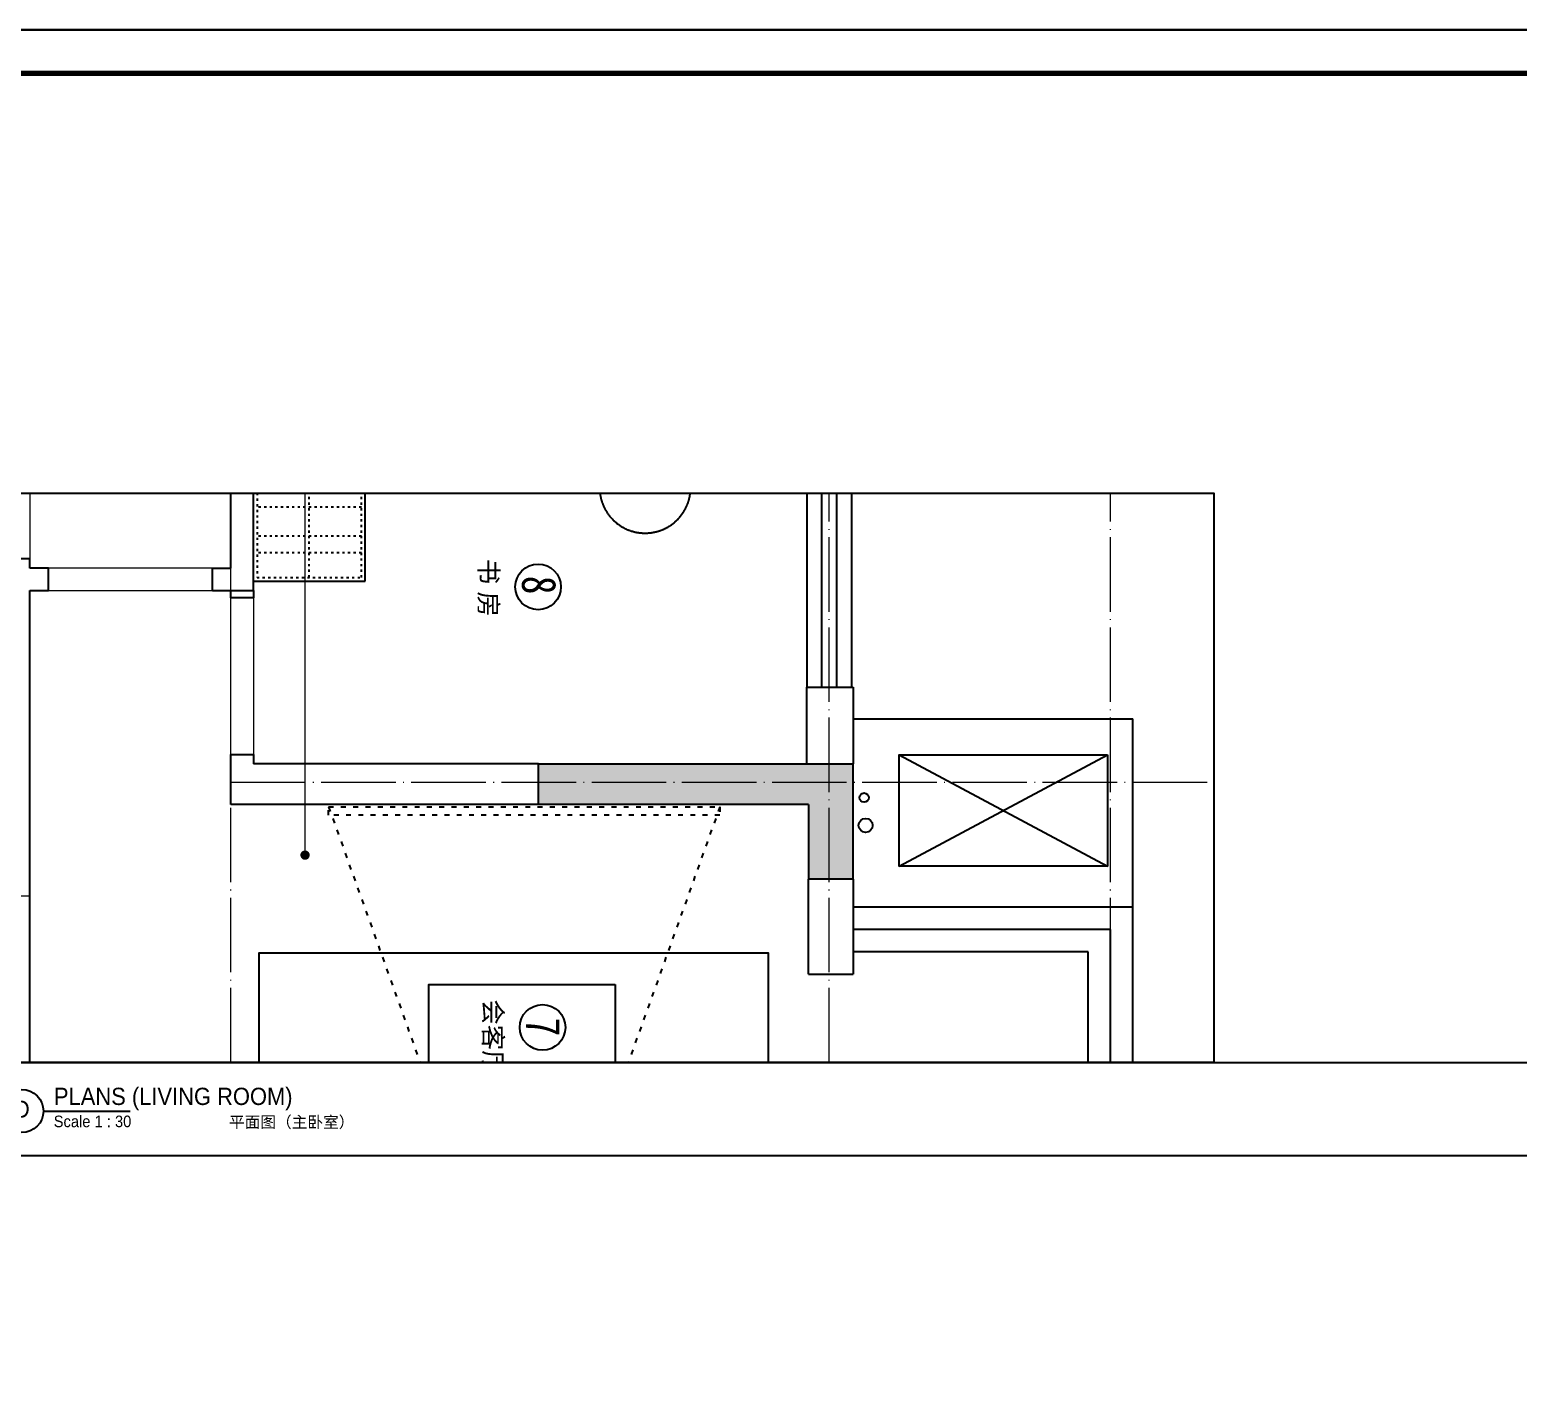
# Model space of a CAD drawing. Header units: inches. Extents: x -50945 to 250244, y -404780 to 18493.
# Drawn here: x 225645 to 233634, y -299630 to -292400 of the extents above; entities that cross this region are included whole.
import ezdxf
from ezdxf.enums import TextEntityAlignment as Align
from ezdxf.xclip import XClip

# ---------------------------------------------------------------- set-up
doc = ezdxf.new("R2010")
doc.units = ezdxf.units.IN
doc.header["$MEASUREMENT"] = 0
for name, pattern in [('ACAD_ISO03W100', [30, 12, -18]), ('DOTE', [2.42, 2, -0.2, 0.02, -0.2]), ('iGo户型优化10', [30, 12, -18])]:
    doc.linetypes.add(name, pattern=pattern)
for name, color, linetype in [('15开关布置图-YJ', 2, 'Continuous'), ('A图框', 7, 'Continuous'), ('D-ARCHI', 250, 'Continuous'), ('EVH 立面填充', 8, 'Continuous'), ('IBS-003-建筑窗框', 3, 'Continuous'), ('IBS-182-原建筑非承重墙', 150, 'Continuous'), ('IBS-200-原建筑承重墙柱', 200, 'Continuous'), ('IBS-63-原建筑窗', 63, 'Continuous'), ('IDS-040-固定高家具', 40, 'Continuous'), ('IFF-51-活动家具', 51, 'Continuous'), ('iGo户型优化', 7, 'Continuous'), ('IQT-1-图框', 1, 'Continuous'), ('IRC-30-天花轮廓线', 30, 'Continuous'), ('房间编号', 50, 'Continuous')]:
    doc.layers.add(name, color=color, linetype=linetype)
doc.layers.add('天棚材质标注', color=2, linetype='Continuous', lineweight=5)
doc.layers.add('门', color=65, linetype='Continuous', lineweight=13)
doc.styles.add('ARI', font='', dxfattribs={"width": 0.8, "height": 200})
doc.styles.add('HBA-DIMT', font='ARCHS.SHX', dxfattribs={"width": 0.8})
doc.styles.add('MtXpl_Arial_Unicode_', font='Arial Unicode.ttf')
doc.styles.add('OPT', font='OPUSTN-H.SHX')
doc.styles.get("Standard").update_dxf_attribs({"font": 'Arial.ttf'})
doc.styles.get('ARI').set_extended_font_data('SimSun')
doc.dimstyles.new('HBA_40', dxfattribs={"dimscale": 50, "dimtxt": 2.5, "dimasz": 0.1, "dimexe": 2, "dimexo": 2.5, "dimgap": 0.6, "dimtad": 1, "dimdec": 0, "dimrnd": 5, "dimzin": 0, "dimtxsty": 'HBA-DIMT', "dimblk": 'HBA_DIMENSION_TICK', "dimblk1": 'HBA_DIMENSION_TICK', "dimblk2": 'HBA_DIMENSION_TICK', "dimcen": 0.125, "dimclrd": 44, "dimclre": 44, "dimclrt": 2, "dimadec": 0, "dimazin": 0, "dimtfac": 1, "dimtdec": 0, "dimtix": 1, "dimtmove": 1, "dimatfit": 3, "dimldrblk": 'HBA_Leader_Dot', "dimfxl": 0, "dimtvp": 1, "dimtfill": 1, "dimtolj": 1, "dimtzin": 0, "dimarcsym": 0})

# ---------------------------------------------------------------- blocks, each defined once
blk = doc.blocks.new('gegeg')
at = {"layer": 'A图框'}
blk.add_lwpolyline([(162587.3, -39217.7), (162587.3, -60007.7), (133187.3, -60007.7), (133187.3, -39217.7)], close=True, dxfattribs=at)
at = {"layer": 'A图框', "const_width": 42}
blk.add_lwpolyline([(133537.3, -40124.6), (133537.3, -39567.7), (162237.3, -39567.7), (162237.3, -57907.7)], dxfattribs=at)
blk = doc.blocks.new('抖音iGo户型优化-0379')
at = {"layer": 'IFF-51-活动家具', "ltscale": 100}
for p, q in [((61412.4, -161495.3), (61386.6, -161183.2)), ((61873.5, -161142.9), (61899.3, -161455.1)), ((61899.3, -161455.1), (61412.4, -161495.3))]:
    blk.add_line(p, q, dxfattribs=at)
blk.add_arc((61630, -161163.1), 244.3, 4.72175, 184.72175, dxfattribs=at)
blk = doc.blocks.new('HBA_DIMENSION_TICK')
at = {"color": 0, "linetype": 'ByBlock'}
for p, q in [((-10, 0), (0, 0)), ((0, 0), (10, 0))]:
    blk.add_line(p, q, dxfattribs=at)
at = {"color": 50, "linetype": 'ByBlock'}
blk.add_solid([(-10, -7), (-7, -10), (7, 10), (10, 7)], dxfattribs=at)
blk = doc.blocks.new('HBA_Leader_Dot')
at = {"color": 0, "linetype": 'ByBlock'}
blk.add_line((-5, 0), (-10, 0), dxfattribs=at)
at = {"color": 0, "linetype": 'ByBlock', "const_width": 5}
blk.add_lwpolyline([(-2.5, 0, 1), (2.5, 0, 1)], format="xyb", close=True, dxfattribs=at)
blk = doc.blocks.new('TITLE')
at = {"color": 0}
blk.add_line((0, 0), (30.14, 0), dxfattribs=at)
at = {"color": 160}
blk.add_circle((-7.5, 0), 7.5, dxfattribs=at)
at = {"color": 0, "style": 'OPT', "width": 0.95}
for tag, p, height in [('TITLE', (3.68, 2.12), 6), ('SCALE', (3.6, -5.61), 4.02)]:
    blk.add_attdef(tag, p, '', height=height, dxfattribs=at)
blk.add_attdef('NO', text='', height=6, dxfattribs=at).set_placement((-7.5, 0), align=Align.MIDDLE_CENTER)
blk = doc.blocks.new('thytyhy')
at = {"layer": 'EVH 立面填充'}
h = blk.add_hatch(color=256, dxfattribs=at)
h.dxf.hatch_style = 1
h.paths.add_polyline_path([(271631.1, -277078.6), (272031.1, -277078.6), (272031.1, -276838.6), (271411.1, -276838.6), (271411.1, -278528.6), (271631.1, -278528.6)])
at = {"layer": 'D-ARCHI', "color": 251, "linetype": 'DOTE', "lineweight": 5, "ltscale": 200}
for p, q in [((271511.1, -280178.6), (271511.1, -272638.4)), ((283241.1, -275458.4), (262913.9, -275458.4)), ((283241.1, -276968.6), (262901.1, -276968.6)), ((283241.1, -280178.6), (262913.9, -280178.6)), ((272120.8, -287587), (272120.8, -281258.6))]:
    blk.add_line(p, q, dxfattribs=at)
at = {"layer": 'IBS-003-建筑窗框', "color": 251, "ltscale": 10}
for p, q in [((277721.1, -275338.4), (272181.1, -275338.4)), ((272181.1, -275338.4), (272181.1, -276838.6)), ((277491.1, -275578.4), (272421.1, -275578.4)), ((272421.1, -275578.4), (272421.1, -276838.6)), ((269041.1, -276848.6), (271001.1, -276848.6)), ((269041.1, -277088.6), (271001.1, -277088.6))]:
    blk.add_line(p, q, dxfattribs=at)
at = {"layer": 'IBS-182-原建筑非承重墙'}
for p, q in [((271171.1, -276838.6), (271171.1, -275338.4)), ((272181.1, -275338.4), (271171.1, -275338.4)), ((271363.2, -276592.3), (271961.3, -275473.5)), ((271961.3, -276592.3), (271363.2, -275473.5)), ((271001.1, -277088.6), (271001.1, -276838.6)), ((271001.1, -276838.6), (271411.1, -276838.6)), ((272031.1, -276838.6), (272541.1, -276838.6)), ((272541.1, -277078.6), (272541.1, -276838.6)), ((271411.1, -277088.6), (271001.1, -277088.6)), ((272541.1, -277078.6), (272031.1, -277078.6)), ((271411.1, -278528.6), (271411.1, -280058.6)), ((271631.1, -278528.6), (271631.1, -280178.6)), ((270481.1, -280058.6), (268931.1, -280058.6)), ((270481.1, -280278.6), (270481.1, -280058.6)), ((271361.1, -280178.6), (271361.1, -280058.6)), ((271361.1, -280058.6), (271411.1, -280058.6)), ((270361.1, -280178.6), (268821.1, -280178.6)), ((270361.1, -280278.6), (270361.1, -280178.6)), ((271631.1, -280178.6), (271361.1, -280178.6)), ((270481.1, -280278.6), (270361.1, -280278.6)), ((270480.8, -281158.6), (270360.8, -281158.6)), ((270360.8, -281158.6), (270360.8, -281258.6)), ((270480.8, -281258.6), (270480.8, -281158.6)), ((270360.8, -281258.6), (270310.8, -281258.6)), ((270310.8, -281258.6), (270310.8, -281378.6)), ((274130.8, -281258.6), (270480.8, -281258.6))]:
    blk.add_line(p, q, dxfattribs=at)
for points in [[(271363.2, -275473.5), (271961.3, -275473.5), (271961.3, -276592.3), (271363.2, -276592.3)], [(270481.1, -280058.6), (270521.1, -280058.6), (270521.1, -280178.6), (270481.1, -280178.6)]]:
    blk.add_lwpolyline(points, close=True, dxfattribs=at)
for centre, radius in [((271742.3, -276772.1), 37.5), ((271593.4, -276780.7), 25)]:
    blk.add_circle(centre, radius, dxfattribs=at)
at = {"layer": 'IBS-200-原建筑承重墙柱', "ltscale": 0.02}
for p, q in [((271411.1, -278528.6), (271411.1, -276838.6)), ((272031.1, -276838.6), (271411.1, -276838.6)), ((272031.1, -276838.6), (272031.1, -277078.6)), ((271631.1, -277078.6), (271631.1, -278528.6)), ((271631.1, -277078.6), (272031.1, -277078.6)), ((271631.1, -278528.6), (271411.1, -278528.6))]:
    blk.add_line(p, q, dxfattribs=at)
at = {"layer": 'IBS-63-原建筑窗'}
for p, q in [((277611.1, -275458.4), (272301.1, -275458.4)), ((272301.1, -275458.4), (272301.1, -276838.6)), ((269041.1, -276928.6), (271001.1, -276928.6)), ((269041.1, -277008.6), (271001.1, -277008.6))]:
    blk.add_line(p, q, dxfattribs=at)
at = {"layer": 'IDS-040-固定高家具'}
for p, q in [((270431.1, -279458.6), (268931.1, -279458.6)), ((270431.1, -280058.6), (270431.1, -279458.6))]:
    blk.add_line(p, q, dxfattribs=at)
at = {"layer": 'IDS-040-固定高家具', "linetype": 'ACAD_ISO03W100'}
for p, q in [((270033.7, -279478.6), (270033.7, -280038.6)), ((270189.3, -279478.6), (270189.3, -280038.6)), ((270278.5, -279478.6), (270278.5, -280038.6)), ((270411.1, -279758.6), (268951.1, -279758.6))]:
    blk.add_line(p, q, dxfattribs=at)
blk.add_lwpolyline([(268951.1, -280038.6), (270411.1, -280038.6), (270411.1, -279478.6), (268951.1, -279478.6)], close=True, dxfattribs=at)
at = {"layer": 'IFF-51-活动家具'}
blk.add_lwpolyline([(274219.7, -279913.9), (274219.7, -280027.1), (272425.9, -280027.1), (272425.9, -277295.8), (274219.7, -277295.8), (274219.7, -277413.9)], dxfattribs=at)
blk.add_lwpolyline([(272597.4, -278117.2), (273197.4, -278117.2), (273197.4, -279117.2), (272597.4, -279117.2)], close=True, dxfattribs=at)
at = {"layer": 'iGo户型优化', "color": 251, "linetype": 'iGo户型优化10', "ltscale": 2.2}
for p in [(271642.9, -277554.6), (271642.9, -279654.6)]:
    blk.add_line(p, (274576.6, -278604.6), dxfattribs=at)
blk.add_lwpolyline([(271642.9, -277554.6), (271687.9, -277554.6), (271687.9, -279654.6), (271642.9, -279654.6)], close=True, dxfattribs=at)
at = {"layer": '房间编号'}
for centre in [(270462, -278530.1), (272827, -278506.2)]:
    blk.add_circle(centre, 122.5, dxfattribs=at)
at = {"layer": '门', "color": 8, "lineweight": 5}
for points in [[(270521.1, -280058.6), (271361.1, -280058.6), (271361.1, -280178.6), (270521.1, -280178.6)], [(270360.8, -281158.6), (270481.1, -281158.6), (270481.1, -280278.6), (270360.8, -280278.6)], [(270310.8, -281378.6), (269530.8, -281378.6), (269530.8, -281258.6), (270310.8, -281258.6)]]:
    blk.add_lwpolyline(points, close=True, dxfattribs=at)
at = {"layer": 'IFF-51-活动家具', "rotation": 270}
blk.add_blockref('抖音iGo户型优化-0379', (431091.9, -216325.8), dxfattribs=at)
at = {"layer": '房间编号', "color": 8, "style": 'MtXpl_Arial_Unicode_'}
for s, p in [('书 房', (270311.4, -278845.9)), ('会客厅', (272676.4, -278821.9))]:
    blk.add_text(s, height=100, dxfattribs=at).set_placement(p)
at = {"layer": '房间编号', "char_height": 183.8, "width": 2606.465, "attachment_point": 3, "style": 'ARI'}
for s, insert in [('7', (272875, -278410.5)), ('8', (270502.3, -278432.3))]:
    blk.add_mtext(s, dxfattribs=dict(at, insert=insert))
at = {"layer": 'IRC-30-天花轮廓线'}
blk.add_leader([(271902.1, -279781.1), (261912.3, -279781.1)], dimstyle='HBA_40', override={"dimgap": 0.6, "dimtad": 0, "dimfxl": 5, "dimfxlon": 1}, dxfattribs=at)

msp = doc.modelspace()

# ---------------------------------------------------------------- linework, layer by layer
at = {"layer": 'IRC-30-天花轮廓线'}
msp.add_line((218693.28, -298444.9), (237830.21, -298444.9), dxfattribs=at)

# ---------------------------------------------------------------- block references
at = {"layer": '15开关布置图-YJ', "color": 2, "xscale": 1.081091401797356, "yscale": 1.081091401797356, "zscale": 1.081091401797356}
msp.add_blockref('gegeg', (74472.26, -227526.41), dxfattribs=at)
at = {"layer": 'IQT-1-图框', "color": 50}
ref = msp.add_blockref('TITLE', (225718.08, -298205.82), dxfattribs=dict(at, xscale=15.42853268598075, yscale=15.42853268598075, zscale=15.42853268598075))
ref.add_attrib('NO', 'D', dxfattribs={"layer": '0', "color": 0, "height": 92.57, "style": 'OPT', "width": 0.95}).set_placement((225602.37, -298195.43), align=Align.MIDDLE_CENTER)
ref.add_attrib('SCALE', 'Scale 1 : 30', (225773.57, -298292.3), dxfattribs={"layer": '0', "color": 0, "height": 62.0951, "style": 'OPT', "width": 0.95})
ref.add_attrib('TITLE', 'PLANS (LIVING ROOM)', (225774.82, -298173.15), dxfattribs={"layer": '0', "color": 0, "height": 92.5712, "style": 'OPT', "width": 0.95})
at = {"layer": '天棚材质标注', "color": 6}
ref = msp.add_blockref('thytyhy', (506903.69, -24929.52), dxfattribs=dict(at, rotation=270))
XClip(ref).set_block_clipping_path([(269957.9845054456, -283743.1788301187), (273015.3766991977, -274902.6180230899)])

# ---------------------------------------------------------------- texts
at = {"layer": 'IQT-1-图框', "color": 40, "insert": (226714.31, -298233.85), "char_height": 61.7141, "width": 1867.3737, "attachment_point": 1}
msp.add_mtext('{\\fArial Unicode MS|b0|i0|c134|p0;平面图（主卧室）}', dxfattribs=at)

# ---------------------------------------------------------------- next in the draw order: linework, layer by layer
at = {"layer": 'IRC-30-天花轮廓线'}
msp.add_line((218693.28, -297944.9), (237830.21, -297944.9), dxfattribs=at)
msp.add_lwpolyline([(223160.52, -294887.51), (232001.08, -294887.51), (232001.08, -297944.9), (223160.52, -297944.9)], close=True, dxfattribs=at)

# ---------------------------------------------------------------- next in the draw order: block references
at = {"layer": '15开关布置图-YJ', "color": 2, "xscale": 0.6667920000009098, "yscale": 0.6667920000009098, "zscale": 0.6667920000009098}
msp.add_blockref('gegeg', (129651.68, -266250.15), dxfattribs=at)

doc.saveas('drawing.dxf')
